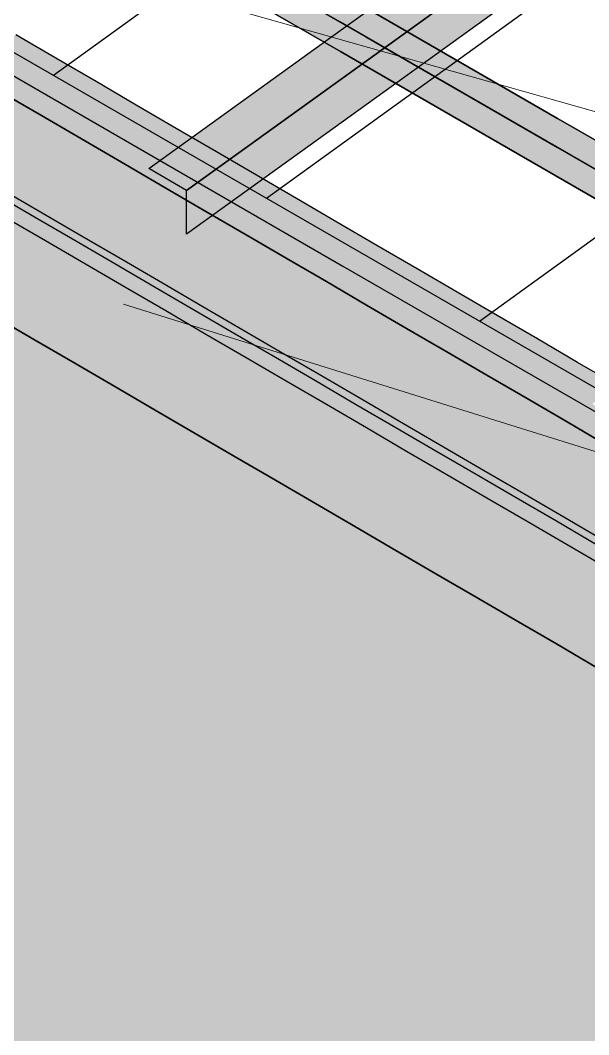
# Model space of a CAD drawing. Header units: metres. Extents: x 0 to 34.2, y 0 to 17.8.
# Drawn here: x 14.341 to 15.314, y 5.062 to 6.799 of the extents above; entities that cross this region are included whole.
import ezdxf

# ---------------------------------------------------------------- set-up
doc = ezdxf.new("R2010")
doc.units = ezdxf.units.M
doc.header["$LTSCALE"] = 0.25
doc.layers.add('ISO-ARISTAS', color=8, linetype='CONTINUOUS')
doc.layers.add('ISO-CONCRETO-SUP', color=254, linetype='CONTINUOUS', true_color=0xe8e8e8)
doc.layers.add('LLAMADAS', color=30, linetype='CONTINUOUS', lineweight=18)

msp = doc.modelspace()

# ---------------------------------------------------------------- linework, layer by layer
at = {"layer": 'ISO-ARISTAS', "color": 250}
for p, q in [((16.487, 8.2128), (14.3973, 6.7047)), ((16.8517, 8.0022), (14.7619, 6.4941)), ((17.2164, 7.7917), (15.1266, 6.2835)), ((14.5796, 6.5994), (12.9385, 7.5469)), ((14.8888, 6.7956), (14.5605, 6.9851)), ((14.8888, 6.7956), (14.5605, 6.9851)), ((14.8574, 6.7593), (15.1543, 6.9736)), ((14.6039, 6.9601), (14.9321, 6.7706)), ((14.6039, 6.9601), (14.9321, 6.7706)), ((14.8888, 6.7456), (14.5605, 6.9351)), ((14.5605, 6.9351), (14.8888, 6.7456)), ((15.2193, 6.9361), (14.9223, 6.7218)), ((14.9223, 6.7218), (15.2193, 6.9361)), ((15.2193, 6.8611), (14.9223, 6.6468)), ((15.2603, 6.6311), (14.9321, 6.8206)), ((14.9321, 6.8206), (15.2603, 6.6311)), ((15.217, 6.6061), (14.8888, 6.7956)), ((15.217, 6.6061), (14.8888, 6.7956)), ((14.4017, 6.7341), (14.333, 6.7741)), ((14.2223, 6.7653), (14.8929, 6.3781)), ((14.5605, 6.5451), (14.8574, 6.7593)), ((14.9321, 6.7706), (15.2603, 6.5811)), ((14.9321, 6.7706), (15.2603, 6.5811)), ((15.217, 6.5561), (14.8888, 6.7456)), ((14.8888, 6.7456), (15.217, 6.5561)), ((14.4704, 6.694), (14.4017, 6.7341)), ((14.9223, 6.7218), (14.6254, 6.5076)), ((14.6254, 6.5076), (14.9223, 6.7218)), ((14.539, 6.6539), (14.4704, 6.694)), ((14.3837, 6.632), (14.3151, 6.6721)), ((14.3151, 6.6721), (14.3837, 6.632)), ((14.6077, 6.6139), (14.539, 6.6539)), ((14.9223, 6.6468), (14.6254, 6.4326)), ((14.4524, 6.5919), (14.3837, 6.632)), ((14.3837, 6.632), (14.4524, 6.5919)), ((15.5885, 6.4416), (15.2603, 6.6311)), ((15.2603, 6.6311), (15.5885, 6.4416)), ((14.6764, 6.5738), (14.6077, 6.6139)), ((15.5452, 6.4166), (15.217, 6.6061)), ((15.5452, 6.4166), (15.217, 6.6061)), ((14.5211, 6.5519), (14.4524, 6.5919)), ((14.4524, 6.5919), (14.5211, 6.5519)), ((16.2207, 5.6519), (14.5796, 6.5994)), ((14.7451, 6.5338), (14.6764, 6.5738)), ((15.2603, 6.5811), (15.5885, 6.3916)), ((15.2603, 6.5811), (15.5885, 6.3916)), ((14.5898, 6.5118), (14.5211, 6.5519)), ((14.5211, 6.5519), (14.5898, 6.5118)), ((15.5452, 6.3666), (15.217, 6.5561)), ((15.217, 6.5561), (15.5452, 6.3666)), ((14.6254, 6.5076), (14.5605, 6.5451)), ((14.8138, 6.4937), (14.7451, 6.5338)), ((14.3653, 6.4619), (14.2966, 6.5019)), ((14.3653, 6.4619), (14.2966, 6.5019)), ((14.3096, 6.5094), (14.3783, 6.4694)), ((14.6585, 6.4718), (14.5898, 6.5118)), ((14.5898, 6.5118), (14.6585, 6.4718)), ((14.6254, 6.4326), (14.6254, 6.5076)), ((14.8825, 6.4536), (14.8138, 6.4937)), ((14.3151, 6.4621), (14.3837, 6.422)), ((14.3151, 6.4621), (14.3837, 6.422)), ((14.434, 6.4218), (14.3653, 6.4619)), ((14.434, 6.4218), (14.3653, 6.4619)), ((14.3783, 6.4694), (14.4469, 6.4293)), ((14.7272, 6.4317), (14.6585, 6.4718)), ((14.6585, 6.4718), (14.7272, 6.4317)), ((14.9512, 6.4136), (14.8825, 6.4536)), ((14.4469, 6.4293), (14.5156, 6.3893)), ((14.7959, 6.3916), (14.7272, 6.4317)), ((14.7272, 6.4317), (14.7959, 6.3916)), ((14.3837, 6.422), (14.4524, 6.3819)), ((14.3837, 6.422), (14.4524, 6.3819)), ((14.5027, 6.3818), (14.434, 6.4218)), ((14.5027, 6.3818), (14.434, 6.4218)), ((15.0199, 6.3735), (14.9512, 6.4136)), ((14.4524, 6.3819), (14.5211, 6.3419)), ((14.4524, 6.3819), (14.5211, 6.3419)), ((14.5714, 6.3417), (14.5027, 6.3818)), ((14.5714, 6.3417), (14.5027, 6.3818)), ((14.5156, 6.3893), (14.5843, 6.3492)), ((14.8646, 6.3516), (14.7959, 6.3916)), ((14.7959, 6.3916), (14.8646, 6.3516)), ((14.8929, 6.3781), (15.5635, 5.9909)), ((15.0886, 6.3335), (15.0199, 6.3735)), ((14.5211, 6.3419), (14.5898, 6.3018)), ((14.5211, 6.3419), (14.5898, 6.3018)), ((14.6401, 6.3016), (14.5714, 6.3417)), ((14.6401, 6.3016), (14.5714, 6.3417)), ((14.5843, 6.3492), (14.653, 6.3091)), ((14.9333, 6.3115), (14.8646, 6.3516)), ((14.8646, 6.3516), (14.9333, 6.3115)), ((15.1573, 6.2934), (15.0886, 6.3335)), ((14.653, 6.3091), (14.7217, 6.2691)), ((15.002, 6.2715), (14.9333, 6.3115)), ((14.9333, 6.3115), (15.002, 6.2715)), ((14.3653, 6.2519), (14.2966, 6.2919)), ((14.2966, 6.2919), (14.3653, 6.2519)), ((14.5898, 6.3018), (14.6585, 6.2618)), ((14.5898, 6.3018), (14.6585, 6.2618)), ((14.7088, 6.2616), (14.6401, 6.3016)), ((14.7088, 6.2616), (14.6401, 6.3016)), ((15.226, 6.2533), (15.1573, 6.2934)), ((15.0707, 6.2314), (15.002, 6.2715)), ((15.002, 6.2715), (15.0707, 6.2314)), ((14.6585, 6.2618), (14.7272, 6.2217)), ((14.6585, 6.2618), (14.7272, 6.2217)), ((14.7775, 6.2215), (14.7088, 6.2616)), ((14.7775, 6.2215), (14.7088, 6.2616)), ((14.7217, 6.2691), (14.7904, 6.229)), ((15.2947, 6.2133), (15.226, 6.2533)), ((14.434, 6.2118), (14.3653, 6.2519)), ((14.3653, 6.2519), (14.434, 6.2118)), ((14.7272, 6.2217), (14.7959, 6.1816)), ((14.7272, 6.2217), (14.7959, 6.1816)), ((14.8461, 6.1815), (14.7775, 6.2215)), ((14.8461, 6.1815), (14.7775, 6.2215)), ((14.7904, 6.229), (14.8591, 6.189)), ((15.1394, 6.1913), (15.0707, 6.2314)), ((15.0707, 6.2314), (15.1394, 6.1913)), ((14.5027, 6.1718), (14.434, 6.2118)), ((14.434, 6.2118), (14.5027, 6.1718)), ((15.3634, 6.1732), (15.2947, 6.2133)), ((14.8591, 6.189), (14.9278, 6.1489)), ((15.2081, 6.1513), (15.1394, 6.1913)), ((15.1394, 6.1913), (15.2081, 6.1513)), ((14.5714, 6.1317), (14.5027, 6.1718)), ((14.5027, 6.1718), (14.5714, 6.1317)), ((14.7959, 6.1816), (14.8646, 6.1416)), ((14.7959, 6.1816), (14.8646, 6.1416)), ((14.9148, 6.1414), (14.8461, 6.1815)), ((14.9148, 6.1414), (14.8461, 6.1815)), ((14.9278, 6.1489), (14.9965, 6.1088)), ((15.2768, 6.1112), (15.2081, 6.1513)), ((15.2081, 6.1513), (15.2768, 6.1112)), ((14.6401, 6.0916), (14.5714, 6.1317)), ((14.5714, 6.1317), (14.6401, 6.0916)), ((14.8646, 6.1416), (14.9333, 6.1015)), ((14.8646, 6.1416), (14.9333, 6.1015)), ((14.9835, 6.1013), (14.9148, 6.1414)), ((14.9835, 6.1013), (14.9148, 6.1414)), ((14.9333, 6.1015), (15.002, 6.0615)), ((14.9333, 6.1015), (15.002, 6.0615)), ((15.0522, 6.0613), (14.9835, 6.1013)), ((15.0522, 6.0613), (14.9835, 6.1013)), ((14.9965, 6.1088), (15.0652, 6.0688)), ((15.3455, 6.0712), (15.2768, 6.1112)), ((15.2768, 6.1112), (15.3455, 6.0712)), ((14.7088, 6.0516), (14.6401, 6.0916)), ((14.6401, 6.0916), (14.7088, 6.0516)), ((15.0652, 6.0688), (15.1339, 6.0287)), ((14.7775, 6.0115), (14.7088, 6.0516)), ((14.7088, 6.0516), (14.7775, 6.0115)), ((15.002, 6.0615), (15.0707, 6.0214)), ((15.002, 6.0615), (15.0707, 6.0214)), ((15.1209, 6.0212), (15.0522, 6.0613)), ((15.1209, 6.0212), (15.0522, 6.0613)), ((15.1339, 6.0287), (15.2026, 5.9887)), ((14.8461, 5.9715), (14.7775, 6.0115)), ((14.7775, 6.0115), (14.8461, 5.9715)), ((15.0707, 6.0214), (15.1394, 5.9813)), ((15.0707, 6.0214), (15.1394, 5.9813)), ((15.1896, 5.9812), (15.1209, 6.0212)), ((15.1896, 5.9812), (15.1209, 6.0212)), ((15.1394, 5.9813), (15.2081, 5.9413)), ((15.1394, 5.9813), (15.2081, 5.9413)), ((15.2583, 5.9411), (15.1896, 5.9812)), ((15.2583, 5.9411), (15.1896, 5.9812)), ((15.2026, 5.9887), (15.2713, 5.9486)), ((14.9148, 5.9314), (14.8461, 5.9715)), ((14.8461, 5.9715), (14.9148, 5.9314)), ((15.2081, 5.9413), (15.2768, 5.9012)), ((15.2081, 5.9413), (15.2768, 5.9012)), ((15.327, 5.901), (15.2583, 5.9411)), ((15.327, 5.901), (15.2583, 5.9411)), ((15.2713, 5.9486), (15.34, 5.9085)), ((14.9835, 5.8913), (14.9148, 5.9314)), ((14.9148, 5.9314), (14.9835, 5.8913)), ((15.0522, 5.8513), (14.9835, 5.8913)), ((14.9835, 5.8913), (15.0522, 5.8513)), ((15.2768, 5.9012), (15.3455, 5.8612)), ((15.2768, 5.9012), (15.3455, 5.8612)), ((15.1209, 5.8112), (15.0522, 5.8513)), ((15.0522, 5.8513), (15.1209, 5.8112)), ((15.1896, 5.7712), (15.1209, 5.8112)), ((15.1209, 5.8112), (15.1896, 5.7712)), ((15.2583, 5.7311), (15.1896, 5.7712)), ((15.1896, 5.7712), (15.2583, 5.7311)), ((15.327, 5.691), (15.2583, 5.7311)), ((15.2583, 5.7311), (15.327, 5.691))]:
    msp.add_line(p, q, dxfattribs=at)
at = {"layer": 'ISO-CONCRETO-SUP', "true_color": 0x6b737d}
for points in [[(14.6039, 7.0101), (14.9321, 6.8206), (14.5605, 6.9851), (14.8888, 6.7956)], [(14.6039, 6.9601), (14.9321, 6.7706), (14.5605, 6.9351), (14.8888, 6.7456)], [(14.9321, 6.8206), (15.2603, 6.6311), (14.8888, 6.7956), (15.217, 6.6061)], [(14.9321, 6.7706), (15.2603, 6.5811), (14.8888, 6.7456), (15.217, 6.5561)], [(15.2603, 6.6311), (15.5885, 6.4416), (15.217, 6.6061), (15.5452, 6.4166)], [(15.2603, 6.5811), (15.5885, 6.3916), (15.217, 6.5561), (15.5452, 6.3666)]]:
    msp.add_solid(points, dxfattribs=at)
at = {"layer": 'ISO-CONCRETO-SUP', "true_color": 0x616771}
for points in [[(14.6039, 6.9601), (14.9321, 6.7706), (14.6039, 7.0101), (14.9321, 6.8206)], [(14.5605, 6.9351), (14.8888, 6.7456), (14.5605, 6.9851), (14.8888, 6.7956)], [(14.9321, 6.7706), (15.2603, 6.5811), (14.9321, 6.8206), (15.2603, 6.6311)], [(14.8888, 6.7456), (15.217, 6.5561), (14.8888, 6.7956), (15.217, 6.6061)], [(15.2603, 6.5811), (15.5885, 6.3916), (15.2603, 6.6311), (15.5885, 6.4416)], [(15.217, 6.5561), (15.5452, 6.3666), (15.217, 6.6061), (15.5452, 6.4166)]]:
    msp.add_solid(points, dxfattribs=at)
at = {"layer": 'ISO-CONCRETO-SUP', "true_color": 0x6e7681}
for points in [[(15.1543, 6.9736), (15.2193, 6.9361), (14.8574, 6.7593), (14.9223, 6.7218)], [(14.8574, 6.7593), (14.9223, 6.7218), (14.5605, 6.5451), (14.6254, 6.5076)]]:
    msp.add_solid(points, dxfattribs=at)
at = {"layer": 'ISO-CONCRETO-SUP', "true_color": 0x575d65}
for points in [[(15.2193, 6.8611), (14.9223, 6.6468), (15.2193, 6.9361), (14.9223, 6.7218)], [(14.9223, 6.6468), (14.6254, 6.4326), (14.9223, 6.7218), (14.6254, 6.5076)]]:
    msp.add_solid(points, dxfattribs=at)
at = {"layer": 'ISO-CONCRETO-SUP', "true_color": 0xc2c5cd}
for points in [[(14.2897, 6.7431), (14.3584, 6.7031), (14.333, 6.7741), (14.4017, 6.7341)], [(14.2464, 6.7121), (14.3151, 6.6721), (14.2897, 6.7431), (14.3584, 6.7031)], [(14.3584, 6.7031), (14.427, 6.663), (14.4017, 6.7341), (14.4704, 6.694)], [(14.3151, 6.6721), (14.3837, 6.632), (14.3584, 6.7031), (14.427, 6.663)], [(14.427, 6.663), (14.4957, 6.6229), (14.4704, 6.694), (14.539, 6.6539)], [(14.3837, 6.632), (14.4524, 6.5919), (14.427, 6.663), (14.4957, 6.6229)], [(14.4957, 6.6229), (14.5644, 6.5829), (14.539, 6.6539), (14.6077, 6.6139)], [(14.4524, 6.5919), (14.5211, 6.5519), (14.4957, 6.6229), (14.5644, 6.5829)], [(14.5644, 6.5829), (14.6331, 6.5428), (14.6077, 6.6139), (14.6764, 6.5738)], [(14.5211, 6.5519), (14.5898, 6.5118), (14.5644, 6.5829), (14.6331, 6.5428)], [(14.6331, 6.5428), (14.7018, 6.5028), (14.6764, 6.5738), (14.7451, 6.5338)], [(14.5898, 6.5118), (14.6585, 6.4718), (14.6331, 6.5428), (14.7018, 6.5028)], [(14.7018, 6.5028), (14.7705, 6.4627), (14.7451, 6.5338), (14.8138, 6.4937)], [(14.6585, 6.4718), (14.7272, 6.4317), (14.7018, 6.5028), (14.7705, 6.4627)], [(14.7705, 6.4627), (14.8392, 6.4226), (14.8138, 6.4937), (14.8825, 6.4536)], [(14.7272, 6.4317), (14.7959, 6.3916), (14.7705, 6.4627), (14.8392, 6.4226)], [(14.8392, 6.4226), (14.9079, 6.3826), (14.8825, 6.4536), (14.9512, 6.4136)], [(14.7959, 6.3916), (14.8646, 6.3516), (14.8392, 6.4226), (14.9079, 6.3826)], [(14.9079, 6.3826), (14.9766, 6.3425), (14.9512, 6.4136), (15.0199, 6.3735)], [(14.8646, 6.3516), (14.9333, 6.3115), (14.9079, 6.3826), (14.9766, 6.3425)], [(14.9766, 6.3425), (15.0453, 6.3025), (15.0199, 6.3735), (15.0886, 6.3335)], [(14.9333, 6.3115), (15.002, 6.2715), (14.9766, 6.3425), (15.0453, 6.3025)], [(15.0453, 6.3025), (15.114, 6.2624), (15.0886, 6.3335), (15.1573, 6.2934)], [(15.002, 6.2715), (15.0707, 6.2314), (15.0453, 6.3025), (15.114, 6.2624)], [(15.114, 6.2624), (15.1827, 6.2223), (15.1573, 6.2934), (15.226, 6.2533)], [(15.0707, 6.2314), (15.1394, 6.1913), (15.114, 6.2624), (15.1827, 6.2223)], [(15.1827, 6.2223), (15.2514, 6.1823), (15.226, 6.2533), (15.2947, 6.2133)], [(15.1394, 6.1913), (15.2081, 6.1513), (15.1827, 6.2223), (15.2514, 6.1823)], [(15.2514, 6.1823), (15.3201, 6.1422), (15.2947, 6.2133), (15.3634, 6.1732)], [(15.2081, 6.1513), (15.2768, 6.1112), (15.2514, 6.1823), (15.3201, 6.1422)], [(15.2768, 6.1112), (15.3455, 6.0712), (15.3201, 6.1422), (15.3888, 6.1022)]]:
    msp.add_solid(points, dxfattribs=at)
at = {"layer": 'ISO-CONCRETO-SUP', "true_color": 0xc9c7c0}
for points in [[(14.2223, 6.7653), (14.8929, 6.3781), (13.6593, 6.4403), (14.33, 6.0531)], [(14.8929, 6.3781), (15.5635, 5.9909), (14.33, 6.0531), (15.0006, 5.6659)], [(14.33, 6.0531), (15.0006, 5.6659), (13.7671, 5.7281), (14.4377, 5.3409)], [(15.5635, 5.9909), (16.2341, 5.6038), (15.0006, 5.6659), (15.6712, 5.2788)], [(13.7671, 5.7281), (14.4377, 5.3409), (13.2041, 5.4031), (13.8748, 5.0159)], [(15.0006, 5.6659), (15.6712, 5.2788), (14.4377, 5.3409), (15.1083, 4.9538)], [(14.4377, 5.3409), (15.1083, 4.9538), (13.8748, 5.0159), (14.5454, 4.6288)], [(15.6712, 5.2788), (16.3419, 4.8916), (15.1083, 4.9538), (15.7789, 4.5666)]]:
    msp.add_solid(points, dxfattribs=at)
at = {"layer": 'ISO-CONCRETO-SUP', "true_color": 0xaaadb3}
for points in [[(14.3151, 6.6021), (14.3837, 6.562), (14.3151, 6.6721), (14.3837, 6.632)], [(14.3837, 6.562), (14.4524, 6.5219), (14.3837, 6.632), (14.4524, 6.5919)], [(14.3151, 6.5321), (14.3837, 6.492), (14.3151, 6.6021), (14.3837, 6.562)], [(14.4524, 6.5219), (14.5211, 6.4819), (14.4524, 6.5919), (14.5211, 6.5519)], [(14.3837, 6.492), (14.4524, 6.4519), (14.3837, 6.562), (14.4524, 6.5219)], [(14.5211, 6.4819), (14.5898, 6.4418), (14.5211, 6.5519), (14.5898, 6.5118)], [(14.3151, 6.4621), (14.3837, 6.422), (14.3151, 6.5321), (14.3837, 6.492)], [(14.4524, 6.4519), (14.5211, 6.4119), (14.4524, 6.5219), (14.5211, 6.4819)], [(14.2966, 6.4319), (14.3653, 6.3919), (14.2966, 6.5019), (14.3653, 6.4619)], [(14.5898, 6.4418), (14.6585, 6.4018), (14.5898, 6.5118), (14.6585, 6.4718)], [(14.3837, 6.422), (14.4524, 6.3819), (14.3837, 6.492), (14.4524, 6.4519)], [(14.5211, 6.4119), (14.5898, 6.3718), (14.5211, 6.4819), (14.5898, 6.4418)], [(14.3653, 6.3919), (14.434, 6.3518), (14.3653, 6.4619), (14.434, 6.4218)], [(14.6585, 6.4018), (14.7272, 6.3617), (14.6585, 6.4718), (14.7272, 6.4317)], [(14.4524, 6.3819), (14.5211, 6.3419), (14.4524, 6.4519), (14.5211, 6.4119)], [(14.2966, 6.3619), (14.3653, 6.3219), (14.2966, 6.4319), (14.3653, 6.3919)], [(14.5898, 6.3718), (14.6585, 6.3318), (14.5898, 6.4418), (14.6585, 6.4018)], [(14.7272, 6.3617), (14.7959, 6.3216), (14.7272, 6.4317), (14.7959, 6.3916)], [(14.434, 6.3518), (14.5027, 6.3118), (14.434, 6.4218), (14.5027, 6.3818)], [(14.5211, 6.3419), (14.5898, 6.3018), (14.5211, 6.4119), (14.5898, 6.3718)], [(14.6585, 6.3318), (14.7272, 6.2917), (14.6585, 6.4018), (14.7272, 6.3617)], [(14.3653, 6.3219), (14.434, 6.2818), (14.3653, 6.3919), (14.434, 6.3518)], [(14.5027, 6.3118), (14.5714, 6.2717), (14.5027, 6.3818), (14.5714, 6.3417)], [(14.7959, 6.3216), (14.8646, 6.2816), (14.7959, 6.3916), (14.8646, 6.3516)], [(14.2966, 6.2919), (14.3653, 6.2519), (14.2966, 6.3619), (14.3653, 6.3219)], [(14.5898, 6.3018), (14.6585, 6.2618), (14.5898, 6.3718), (14.6585, 6.3318)], [(14.7272, 6.2917), (14.7959, 6.2516), (14.7272, 6.3617), (14.7959, 6.3216)], [(14.434, 6.2818), (14.5027, 6.2418), (14.434, 6.3518), (14.5027, 6.3118)], [(14.5714, 6.2717), (14.6401, 6.2316), (14.5714, 6.3417), (14.6401, 6.3016)], [(14.8646, 6.2816), (14.9333, 6.2415), (14.8646, 6.3516), (14.9333, 6.3115)], [(14.6585, 6.2618), (14.7272, 6.2217), (14.6585, 6.3318), (14.7272, 6.2917)], [(14.3653, 6.2519), (14.434, 6.2118), (14.3653, 6.3219), (14.434, 6.2818)], [(14.5027, 6.2418), (14.5714, 6.2017), (14.5027, 6.3118), (14.5714, 6.2717)], [(14.7959, 6.2516), (14.8646, 6.2116), (14.7959, 6.3216), (14.8646, 6.2816)], [(14.9333, 6.2415), (15.002, 6.2015), (14.9333, 6.3115), (15.002, 6.2715)], [(14.6401, 6.2316), (14.7088, 6.1916), (14.6401, 6.3016), (14.7088, 6.2616)], [(14.7272, 6.2217), (14.7959, 6.1816), (14.7272, 6.2917), (14.7959, 6.2516)], [(14.434, 6.2118), (14.5027, 6.1718), (14.434, 6.2818), (14.5027, 6.2418)], [(14.5714, 6.2017), (14.6401, 6.1616), (14.5714, 6.2717), (14.6401, 6.2316)], [(14.8646, 6.2116), (14.9333, 6.1715), (14.8646, 6.2816), (14.9333, 6.2415)], [(15.002, 6.2015), (15.0707, 6.1614), (15.002, 6.2715), (15.0707, 6.2314)], [(14.7088, 6.1916), (14.7775, 6.1515), (14.7088, 6.2616), (14.7775, 6.2215)], [(14.5027, 6.1718), (14.5714, 6.1317), (14.5027, 6.2418), (14.5714, 6.2017)], [(14.7959, 6.1816), (14.8646, 6.1416), (14.7959, 6.2516), (14.8646, 6.2116)], [(14.9333, 6.1715), (15.002, 6.1315), (14.9333, 6.2415), (15.002, 6.2015)], [(14.6401, 6.1616), (14.7088, 6.1216), (14.6401, 6.2316), (14.7088, 6.1916)], [(14.7775, 6.1515), (14.8461, 6.1115), (14.7775, 6.2215), (14.8461, 6.1815)], [(15.0707, 6.1614), (15.1394, 6.1213), (15.0707, 6.2314), (15.1394, 6.1913)], [(14.5714, 6.1317), (14.6401, 6.0916), (14.5714, 6.2017), (14.6401, 6.1616)], [(14.8646, 6.1416), (14.9333, 6.1015), (14.8646, 6.2116), (14.9333, 6.1715)], [(15.002, 6.1315), (15.0707, 6.0914), (15.002, 6.2015), (15.0707, 6.1614)], [(14.7088, 6.1216), (14.7775, 6.0815), (14.7088, 6.1916), (14.7775, 6.1515)], [(15.1394, 6.1213), (15.2081, 6.0813), (15.1394, 6.1913), (15.2081, 6.1513)], [(14.8461, 6.1115), (14.9148, 6.0714), (14.8461, 6.1815), (14.9148, 6.1414)], [(14.9333, 6.1015), (15.002, 6.0615), (14.9333, 6.1715), (15.002, 6.1315)], [(14.6401, 6.0916), (14.7088, 6.0516), (14.6401, 6.1616), (14.7088, 6.1216)], [(14.7775, 6.0815), (14.8461, 6.0415), (14.7775, 6.1515), (14.8461, 6.1115)], [(15.0707, 6.0914), (15.1394, 6.0513), (15.0707, 6.1614), (15.1394, 6.1213)], [(15.2081, 6.0813), (15.2768, 6.0412), (15.2081, 6.1513), (15.2768, 6.1112)], [(14.9148, 6.0714), (14.9835, 6.0313), (14.9148, 6.1414), (14.9835, 6.1013)], [(15.002, 6.0615), (15.0707, 6.0214), (15.002, 6.1315), (15.0707, 6.0914)], [(14.7088, 6.0516), (14.7775, 6.0115), (14.7088, 6.1216), (14.7775, 6.0815)], [(15.1394, 6.0513), (15.2081, 6.0113), (15.1394, 6.1213), (15.2081, 6.0813)], [(14.8461, 6.0415), (14.9148, 6.0014), (14.8461, 6.1115), (14.9148, 6.0714)], [(14.9835, 6.0313), (15.0522, 5.9913), (14.9835, 6.1013), (15.0522, 6.0613)], [(15.2768, 6.0412), (15.3455, 6.0012), (15.2768, 6.1112), (15.3455, 6.0712)], [(14.7775, 6.0115), (14.8461, 5.9715), (14.7775, 6.0815), (14.8461, 6.0415)], [(15.0707, 6.0214), (15.1394, 5.9813), (15.0707, 6.0914), (15.1394, 6.0513)], [(15.2081, 6.0113), (15.2768, 5.9712), (15.2081, 6.0813), (15.2768, 6.0412)], [(14.9148, 6.0014), (14.9835, 5.9613), (14.9148, 6.0714), (14.9835, 6.0313)], [(15.0522, 5.9913), (15.1209, 5.9512), (15.0522, 6.0613), (15.1209, 6.0212)], [(15.1394, 5.9813), (15.2081, 5.9413), (15.1394, 6.0513), (15.2081, 6.0113)], [(14.8461, 5.9715), (14.9148, 5.9314), (14.8461, 6.0415), (14.9148, 6.0014)], [(14.9835, 5.9613), (15.0522, 5.9213), (14.9835, 6.0313), (15.0522, 5.9913)], [(15.2768, 5.9712), (15.3455, 5.9312), (15.2768, 6.0412), (15.3455, 6.0012)], [(15.1209, 5.9512), (15.1896, 5.9112), (15.1209, 6.0212), (15.1896, 5.9812)], [(15.2081, 5.9413), (15.2768, 5.9012), (15.2081, 6.0113), (15.2768, 5.9712)], [(14.9148, 5.9314), (14.9835, 5.8913), (14.9148, 6.0014), (14.9835, 5.9613)], [(15.0522, 5.9213), (15.1209, 5.8812), (15.0522, 5.9913), (15.1209, 5.9512)], [(15.1896, 5.9112), (15.2583, 5.8711), (15.1896, 5.9812), (15.2583, 5.9411)], [(14.9835, 5.8913), (15.0522, 5.8513), (14.9835, 5.9613), (15.0522, 5.9213)], [(15.2768, 5.9012), (15.3455, 5.8612), (15.2768, 5.9712), (15.3455, 5.9312)], [(15.1209, 5.8812), (15.1896, 5.8412), (15.1209, 5.9512), (15.1896, 5.9112)], [(15.2583, 5.8711), (15.327, 5.831), (15.2583, 5.9411), (15.327, 5.901)], [(15.0522, 5.8513), (15.1209, 5.8112), (15.0522, 5.9213), (15.1209, 5.8812)], [(15.1896, 5.8412), (15.2583, 5.8011), (15.1896, 5.9112), (15.2583, 5.8711)], [(15.1209, 5.8112), (15.1896, 5.7712), (15.1209, 5.8812), (15.1896, 5.8412)], [(15.2583, 5.8011), (15.327, 5.761), (15.2583, 5.8711), (15.327, 5.831)], [(15.1896, 5.7712), (15.2583, 5.7311), (15.1896, 5.8412), (15.2583, 5.8011)], [(15.2583, 5.7311), (15.327, 5.691), (15.2583, 5.8011), (15.327, 5.761)]]:
    msp.add_solid(points, dxfattribs=at)
at = {"layer": 'ISO-CONCRETO-SUP', "true_color": 0xbcc0c7}
for points in [[(14.3096, 6.5094), (14.3783, 6.4694), (14.2966, 6.5019), (14.3653, 6.4619)], [(14.3151, 6.4621), (14.3837, 6.422), (14.2631, 6.4321), (14.3318, 6.392)], [(14.3783, 6.4694), (14.4469, 6.4293), (14.3653, 6.4619), (14.434, 6.4218)], [(14.4469, 6.4293), (14.5156, 6.3893), (14.434, 6.4218), (14.5027, 6.3818)], [(14.3837, 6.422), (14.4524, 6.3819), (14.3318, 6.392), (14.4005, 6.3519)], [(14.3318, 6.392), (14.4005, 6.3519), (14.2798, 6.362), (14.3485, 6.3219)], [(14.4524, 6.3819), (14.5211, 6.3419), (14.4005, 6.3519), (14.4692, 6.3119)], [(14.5156, 6.3893), (14.5843, 6.3492), (14.5027, 6.3818), (14.5714, 6.3417)], [(14.2798, 6.362), (14.3485, 6.3219), (14.2279, 6.332), (14.2966, 6.2919)], [(14.4005, 6.3519), (14.4692, 6.3119), (14.3485, 6.3219), (14.4172, 6.2819)], [(14.5211, 6.3419), (14.5898, 6.3018), (14.4692, 6.3119), (14.5379, 6.2718)], [(14.5843, 6.3492), (14.653, 6.3091), (14.5714, 6.3417), (14.6401, 6.3016)], [(14.3485, 6.3219), (14.4172, 6.2819), (14.2966, 6.2919), (14.3653, 6.2519)], [(14.4692, 6.3119), (14.5379, 6.2718), (14.4172, 6.2819), (14.4859, 6.2418)], [(14.653, 6.3091), (14.7217, 6.2691), (14.6401, 6.3016), (14.7088, 6.2616)], [(14.5898, 6.3018), (14.6585, 6.2618), (14.5379, 6.2718), (14.6066, 6.2318)], [(14.4172, 6.2819), (14.4859, 6.2418), (14.3653, 6.2519), (14.434, 6.2118)], [(14.5379, 6.2718), (14.6066, 6.2318), (14.4859, 6.2418), (14.5546, 6.2018)], [(14.6585, 6.2618), (14.7272, 6.2217), (14.6066, 6.2318), (14.6753, 6.1917)], [(14.7217, 6.2691), (14.7904, 6.229), (14.7088, 6.2616), (14.7775, 6.2215)], [(14.4859, 6.2418), (14.5546, 6.2018), (14.434, 6.2118), (14.5027, 6.1718)], [(14.6066, 6.2318), (14.6753, 6.1917), (14.5546, 6.2018), (14.6233, 6.1617)], [(14.7272, 6.2217), (14.7959, 6.1816), (14.6753, 6.1917), (14.744, 6.1516)], [(14.7904, 6.229), (14.8591, 6.189), (14.7775, 6.2215), (14.8461, 6.1815)], [(14.5546, 6.2018), (14.6233, 6.1617), (14.5027, 6.1718), (14.5714, 6.1317)], [(14.6753, 6.1917), (14.744, 6.1516), (14.6233, 6.1617), (14.692, 6.1216)], [(14.8591, 6.189), (14.9278, 6.1489), (14.8461, 6.1815), (14.9148, 6.1414)], [(14.7959, 6.1816), (14.8646, 6.1416), (14.744, 6.1516), (14.8127, 6.1116)], [(14.6233, 6.1617), (14.692, 6.1216), (14.5714, 6.1317), (14.6401, 6.0916)], [(14.744, 6.1516), (14.8127, 6.1116), (14.692, 6.1216), (14.7607, 6.0816)], [(14.9278, 6.1489), (14.9965, 6.1088), (14.9148, 6.1414), (14.9835, 6.1013)], [(14.8646, 6.1416), (14.9333, 6.1015), (14.8127, 6.1116), (14.8814, 6.0715)], [(14.692, 6.1216), (14.7607, 6.0816), (14.6401, 6.0916), (14.7088, 6.0516)], [(14.8127, 6.1116), (14.8814, 6.0715), (14.7607, 6.0816), (14.8294, 6.0415)], [(14.9333, 6.1015), (15.002, 6.0615), (14.8814, 6.0715), (14.9501, 6.0315)], [(14.9965, 6.1088), (15.0652, 6.0688), (14.9835, 6.1013), (15.0522, 6.0613)], [(14.7607, 6.0816), (14.8294, 6.0415), (14.7088, 6.0516), (14.7775, 6.0115)], [(14.8814, 6.0715), (14.9501, 6.0315), (14.8294, 6.0415), (14.8981, 6.0015)], [(15.0652, 6.0688), (15.1339, 6.0287), (15.0522, 6.0613), (15.1209, 6.0212)], [(15.002, 6.0615), (15.0707, 6.0214), (14.9501, 6.0315), (15.0188, 5.9914)], [(14.8294, 6.0415), (14.8981, 6.0015), (14.7775, 6.0115), (14.8461, 5.9715)], [(14.9501, 6.0315), (15.0188, 5.9914), (14.8981, 6.0015), (14.9668, 5.9614)], [(15.1339, 6.0287), (15.2026, 5.9887), (15.1209, 6.0212), (15.1896, 5.9812)], [(15.0707, 6.0214), (15.1394, 5.9813), (15.0188, 5.9914), (15.0875, 5.9513)], [(14.8981, 6.0015), (14.9668, 5.9614), (14.8461, 5.9715), (14.9148, 5.9314)], [(15.0188, 5.9914), (15.0875, 5.9513), (14.9668, 5.9614), (15.0355, 5.9213)], [(15.1394, 5.9813), (15.2081, 5.9413), (15.0875, 5.9513), (15.1562, 5.9113)], [(15.2026, 5.9887), (15.2713, 5.9486), (15.1896, 5.9812), (15.2583, 5.9411)], [(14.9668, 5.9614), (15.0355, 5.9213), (14.9148, 5.9314), (14.9835, 5.8913)], [(15.0875, 5.9513), (15.1562, 5.9113), (15.0355, 5.9213), (15.1042, 5.8813)], [(15.2081, 5.9413), (15.2768, 5.9012), (15.1562, 5.9113), (15.2249, 5.8712)], [(15.2713, 5.9486), (15.34, 5.9085), (15.2583, 5.9411), (15.327, 5.901)], [(15.0355, 5.9213), (15.1042, 5.8813), (14.9835, 5.8913), (15.0522, 5.8513)], [(15.1562, 5.9113), (15.2249, 5.8712), (15.1042, 5.8813), (15.1729, 5.8412)], [(15.2768, 5.9012), (15.3455, 5.8612), (15.2249, 5.8712), (15.2936, 5.8312)], [(15.1042, 5.8813), (15.1729, 5.8412), (15.0522, 5.8513), (15.1209, 5.8112)], [(15.2249, 5.8712), (15.2936, 5.8312), (15.1729, 5.8412), (15.2416, 5.8012)], [(15.3455, 5.8612), (15.4142, 5.8211), (15.2936, 5.8312), (15.3623, 5.7911)], [(15.1729, 5.8412), (15.2416, 5.8012), (15.1209, 5.8112), (15.1896, 5.7712)], [(15.2936, 5.8312), (15.3623, 5.7911), (15.2416, 5.8012), (15.3103, 5.7611)], [(15.2416, 5.8012), (15.3103, 5.7611), (15.1896, 5.7712), (15.2583, 5.7311)], [(15.3623, 5.7911), (15.431, 5.751), (15.3103, 5.7611), (15.379, 5.721)], [(15.3103, 5.7611), (15.379, 5.721), (15.2583, 5.7311), (15.327, 5.691)]]:
    msp.add_solid(points, dxfattribs=at)
at = {"layer": 'LLAMADAS'}
for p, q in [((18.48, 5.7486), (6.4, 9.1715)), ((18.48, 5.0743), (14.5172, 6.3132))]:
    msp.add_line(p, q, dxfattribs=at)
msp.add_solid([(14.5172, 6.3132), (14.5733, 6.2715), (14.5871, 6.3156)], dxfattribs=at)

doc.saveas('drawing.dxf')
